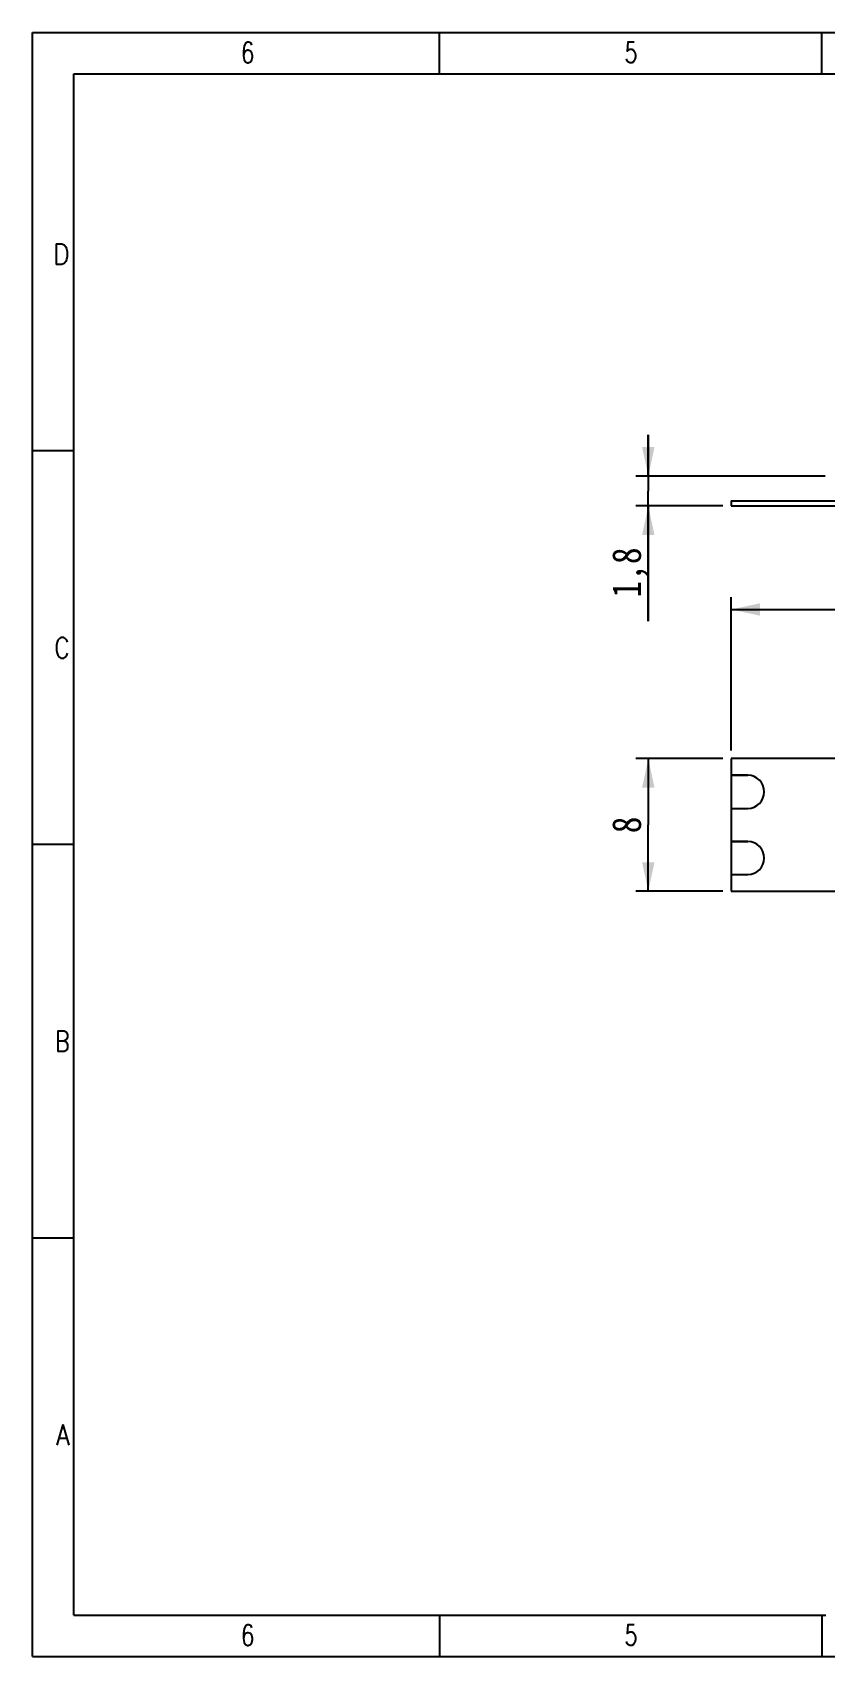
# Model space of a CAD drawing. Extents: x 4 to 145, y 3 to 102.
# Drawn here: x 3.5 to 51.4, y 3.5 to 101.5 of the extents above; entities that cross this region are included whole.
import ezdxf
from ezdxf.enums import TextEntityAlignment as Align

# ---------------------------------------------------------------- set-up
doc = ezdxf.new("R2010")
doc.units = 0
doc.header["$LTSCALE"] = 8.1675
doc.layers.get('0').update_dxf_attribs({"linetype": 'CONTINUOUS'})
for name, color, linetype in [('LS-12V-60-W10-5050S4', 7, 'CONTINUOUS'), ('LS-12V-60-W10-5050S9', 7, 'CONTINUOUS'), ('LS-12V-60-W10-5050S_PADS2', 7, 'CONTINUOUS'), ('LS-12V-60-W10-5050S_PLATE2', 7, 'CONTINUOUS')]:
    doc.layers.add(name, color=color, linetype=linetype)
doc.styles.get("Standard").update_dxf_attribs({"font": 'SIMHEI.SHX', "width": 0.85})
doc.styles.add('TEXTSTYLE_2', font='TXT.TTF')
doc.dimstyles.get("Standard").update_dxf_attribs({"dimtxt": 2.5, "dimasz": 2.5, "dimexe": 1.25, "dimexo": 0.625, "dimtad": 1, "dimcen": 2.5, "dimazin": 3, "dimtfac": 1, "dimtmove": 0, "dimatfit": 3})

# ---------------------------------------------------------------- blocks, each defined once
blk = doc.blocks.new('_FILLED')
at = {"color": 0, "linetype": 'BYBLOCK'}
blk.add_solid([(0, 0), (-1, 0.214), (-1, -0.214)], dxfattribs=at)
blk = doc.blocks.new('*D0')
at = {"layer": 'LS-12V-60-W10-5050S4', "color": 3}
for p, q in [((45.182, 57.682), (39.932, 57.682)), ((40.682, 57.682), (40.682, 53.682)), ((40.682, 49.682), (40.682, 53.682)), ((45.182, 49.682), (39.932, 49.682))]:
    blk.add_line(p, q, dxfattribs=at)
at = {"layer": 'LS-12V-60-W10-5050S4', "color": 3, "xscale": 1.75, "yscale": 1.75, "zscale": 1.75}
for p, rotation in [((40.682, 57.682), 90), ((40.682, 49.682), 270)]:
    blk.add_blockref('_FILLED', p, dxfattribs=dict(at, rotation=rotation))
at = {"layer": 'LS-12V-60-W10-5050S4', "color": 3, "width": 0.85}
blk.add_text('8', height=1.75, rotation=90, dxfattribs=at).set_placement((40.244, 53.682), align=Align.CENTER)
blk = doc.blocks.new('*D1')
at = {"layer": 'LS-12V-60-W10-5050S4', "color": 3}
for p, q in [((45.682, 58.182), (45.682, 67.432)), ((45.682, 66.682), (70.682, 66.682)), ((95.682, 66.682), (70.682, 66.682)), ((95.682, 58.182), (95.682, 67.432))]:
    blk.add_line(p, q, dxfattribs=at)
at = {"layer": 'LS-12V-60-W10-5050S4', "color": 3, "xscale": 1.75, "yscale": 1.75, "zscale": 1.75, "rotation": 180}
blk.add_blockref('_FILLED', (45.682, 66.682), dxfattribs=at)
at = {"layer": 'LS-12V-60-W10-5050S4', "color": 3, "xscale": 1.75, "yscale": 1.75, "zscale": 1.75}
blk.add_blockref('_FILLED', (95.682, 66.682), dxfattribs=at)
at = {"layer": 'LS-12V-60-W10-5050S4', "color": 3, "width": 0.85}
blk.add_text('50', height=1.75, dxfattribs=at).set_placement((70.682, 67.119), align=Align.CENTER)
blk = doc.blocks.new('*D2')
at = {"layer": 'LS-12V-60-W10-5050S4', "color": 3}
for p, q in [((40.682, 74.73), (40.682, 77.23)), ((40.682, 77.23), (40.682, 73.83)), ((51.365, 74.73), (39.932, 74.73)), ((40.682, 65.967), (40.682, 73.83)), ((45.182, 72.93), (39.932, 72.93)), ((40.682, 72.93), (40.682, 65.967))]:
    blk.add_line(p, q, dxfattribs=at)
at = {"layer": 'LS-12V-60-W10-5050S4', "color": 3, "xscale": 1.75, "yscale": 1.75, "zscale": 1.75}
for p, rotation in [((40.682, 74.73), 270), ((40.682, 72.93), 90)]:
    blk.add_blockref('_FILLED', p, dxfattribs=dict(at, rotation=rotation))
at = {"layer": 'LS-12V-60-W10-5050S4', "color": 3, "width": 0.85}
blk.add_text('1,8', height=1.75, rotation=90, dxfattribs=at).set_placement((40.244, 70.43), align=Align.RIGHT)

msp = doc.modelspace()

# ---------------------------------------------------------------- linework, layer by layer
at = {"layer": 'LS-12V-60-W10-5050S9', "color": 7}
for p, q in [((3.5, 3.5), (3.5, 101.5)), ((3.5, 101.5), (145, 101.5)), ((28.083, 99), (28.083, 101.5)), ((51.167, 99), (51.167, 101.5)), ((6, 6), (6, 99)), ((6, 99), (142.5, 99)), ((6, 76.25), (3.5, 76.25)), ((6, 52.5), (3.5, 52.5)), ((6, 28.75), (3.5, 28.75)), ((6, 6), (51.4, 6)), ((28.083, 6), (28.083, 3.5)), ((51.167, 6), (51.167, 3.5)), ((3.5, 3.5), (145, 3.5))]:
    msp.add_line(p, q, dxfattribs=at)
at = {"layer": 'LS-12V-60-W10-5050S_PADS2', "color": 7}
for p, q in [((45.682, 56.682), (45.682, 54.682)), ((46.682, 56.682), (45.682, 56.682)), ((45.682, 54.682), (46.682, 54.682)), ((45.682, 52.682), (45.682, 50.682)), ((46.682, 52.682), (45.682, 52.682)), ((45.682, 50.682), (46.682, 50.682))]:
    msp.add_line(p, q, dxfattribs=at)
for centre in [(46.682, 55.682), (46.682, 51.682)]:
    msp.add_arc(centre, 1, 270, 90, dxfattribs=at)
at = {"layer": 'LS-12V-60-W10-5050S_PLATE2', "color": 7}
for p, q in [((45.682, 73.23), (45.682, 72.93)), ((45.682, 73.23), (95.682, 73.23)), ((45.682, 72.93), (95.682, 72.93)), ((45.682, 57.682), (45.682, 56.682)), ((95.682, 57.682), (45.682, 57.682)), ((45.682, 56.682), (46.682, 56.682)), ((45.682, 54.682), (45.682, 52.682)), ((45.682, 54.682), (46.682, 54.682)), ((45.682, 52.682), (46.682, 52.682)), ((45.682, 50.682), (45.682, 49.682)), ((45.682, 50.682), (46.682, 50.682)), ((45.682, 49.682), (95.682, 49.682))]:
    msp.add_line(p, q, dxfattribs=at)
for centre in [(46.682, 55.682), (46.682, 51.682)]:
    msp.add_arc(centre, 1, 270, 90, dxfattribs=at)

# ---------------------------------------------------------------- texts
at = {"layer": 'LS-12V-60-W10-5050S9', "color": 7, "style": 'TEXTSTYLE_2'}
for s, width, p in [('6', 0.785714, (16.909, 99.665)), ('D', 0.904762, (5.75, 87.5)), ('C', 0.833333, (5.75, 63.75)), ('B', 0.785714, (5.75, 40)), ('A', 0.857143, (5.75, 16.25)), ('6', 0.785714, (16.909, 4.165))]:
    msp.add_text(s, height=1.25, dxfattribs=dict(at, width=width)).set_placement(p, align=Align.RIGHT)
at = {"layer": 'LS-12V-60-W10-5050S9', "color": 7, "style": 'TEXTSTYLE_2', "width": 0.714286}
for p in [(39.258, 99.665), (39.258, 4.165)]:
    msp.add_text('5', height=1.25, dxfattribs=at).set_placement(p)

# ---------------------------------------------------------------- dimensions: what is measured, and where the dimension line sits
at = {"layer": 'LS-12V-60-W10-5050S4', "color": 3}
for base, p1, p2, angle, picture, middle in [((40.682, 74.73), (45.182, 72.93), (51.365, 74.73), 90, '*D2', (41.369, 64.209)), ((45.682, 66.682), (95.682, 58.182), (45.682, 58.182), 180, '*D1', (69.194, 67.994)), ((40.682, 49.682), (45.182, 57.682), (45.182, 49.682), 270, '*D0', (39.702, 53.017))]:
    dim = msp.add_linear_dim(base=base, p1=p1, p2=p2, angle=angle, dimstyle='Standard', dxfattribs=at)
    dim.commit()
    dim.dimension.update_dxf_attribs({"geometry": picture, "text_midpoint": middle, "dimtype": 128})

doc.saveas('drawing.dxf')
